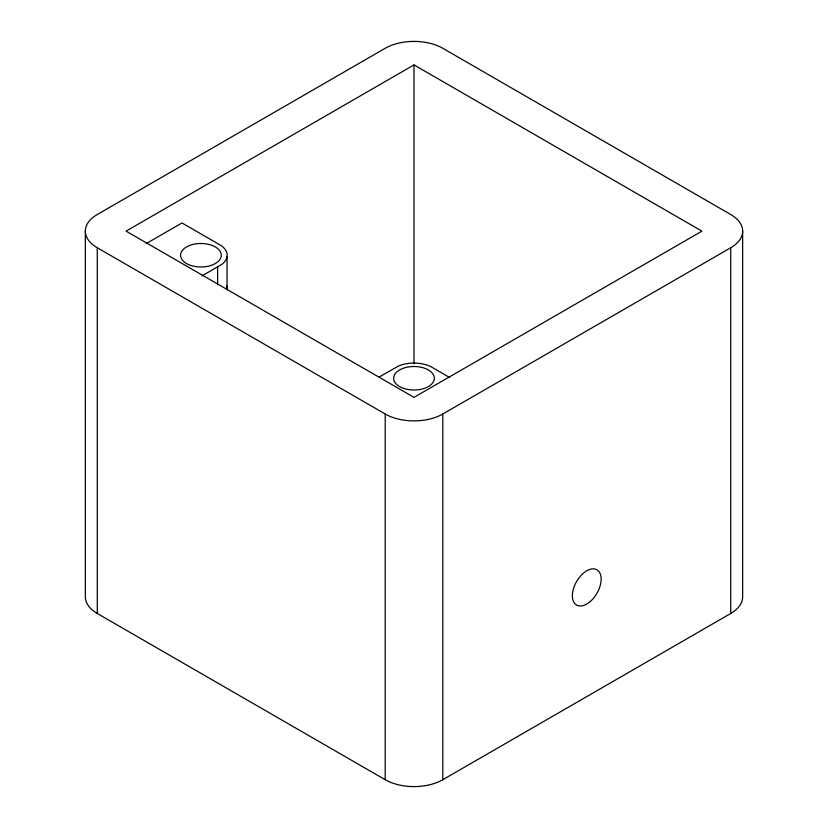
<?xml version="1.0" encoding="UTF-8"?>
<svg xmlns="http://www.w3.org/2000/svg" width="828" height="828" viewBox="0 0 828 828"><rect width="100%" height="100%" fill="white"/><g stroke="black" fill="none" stroke-linecap="round" stroke-linejoin="round"><path stroke-width="1.24" d="M202.022 275.931L222.297 264.049A26.268 15.163 0 0 0 221.179 245.595L181.974 222.949L146.194 243.608M414 64.905L126.073 231.147L414 397.378L701.927 231.147L414 64.905L414 363.74M379.245 376.968L398.723 365.904A26.268 15.163 0 0 1 430.684 366.545L449.728 377.547M97.28 247.769L385.206 414A40.717 23.505 0 0 0 442.794 414L730.72 247.769A40.717 23.505 0 0 0 730.72 214.514L442.794 48.283A40.717 23.505 0 0 0 385.206 48.283L97.28 214.514A40.717 23.505 0 0 0 97.28 247.769L97.28 613.486L385.206 779.717A40.717 23.505 0 0 0 442.794 779.717L730.72 613.486A40.717 23.505 0 0 0 742.644 596.853L742.644 231.147M730.72 247.769L730.72 613.486M442.794 414L442.794 779.717M385.206 414L385.206 779.717M227.058 256.69L227.058 289.945A26.268 15.163 0 0 0 226.82 285.981M217.619 266.947L217.619 284.842M85.356 231.147L85.356 596.853A40.717 23.505 0 0 0 97.28 613.486M590.478 601.335A20.358 11.758 -60 0 0 596.936 569.799A20.358 11.758 -60 0 0 572.852 591.161A20.358 11.758 -60 0 0 590.478 601.335M403.795 388.435A20.358 11.758 0 0 0 434.338 378.251A20.358 11.758 0 0 0 403.795 368.077A20.358 11.758 0 0 0 403.795 388.435M190.73 265.415A20.358 11.758 0 0 0 221.273 255.241A20.358 11.758 0 0 0 190.73 245.057A20.358 11.758 0 0 0 190.73 265.415"/></g></svg>
